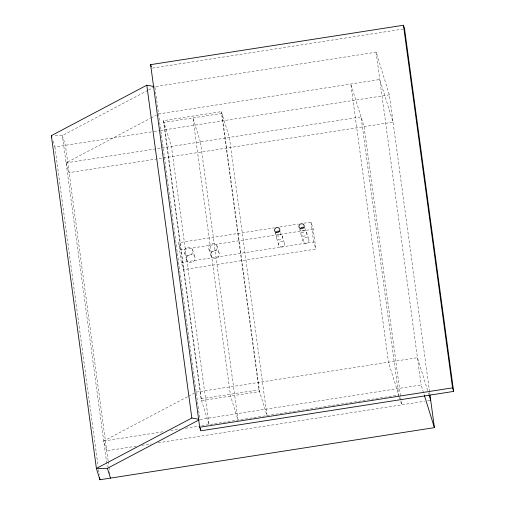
<?xml version="1.0" encoding="UTF-8"?>
<svg xmlns="http://www.w3.org/2000/svg" width="505" height="505" viewBox="0 0 505 505"><rect width="100%" height="100%" fill="white"/><g stroke="black" fill="none" stroke-linecap="round" stroke-linejoin="round"><path stroke-width="0.38" stroke-dasharray="2.52 1.89" d="M147.896 90.326L62.367 135.529L54.502 135.611M148.59 89.959L154.151 87.024M158.545 113.972L379.779 79.506L393.06 122.147L69.109 172.622L66.067 162.85L150.2 118.385M150.894 118.019L156.455 115.077M136.356 446.18L106.763 450.788L103.721 441.016L187.854 396.551M188.548 396.185L194.109 393.243M152.497 68.074L403.003 29.044M429.547 391.722L389.361 94.826L376.08 52.185L154.846 86.652L199.892 419.459L421.126 384.993L424.389 395.466M163.393 120.67L171.416 146.437L209.07 424.604L201.041 398.836L163.393 120.67L221.335 111.643L229.358 137.404L267.012 415.571L258.983 389.809L221.335 111.643M53 140.914L54.875 146.942L153.406 131.59M154.189 131.47L159.637 130.618M160.42 130.498L389.361 94.826M66.067 162.85L361.043 116.889L398.697 395.055L201.009 425.86M303.997 223.185L311.004 222.093L313.22 229.201L315.909 249.066L183.561 269.689L181.345 262.581L178.656 242.709L274.417 227.793M279.865 226.941L298.55 224.031M313.22 229.201L180.872 249.817L178.656 242.709M181.345 262.581L313.693 241.958L315.909 249.066M196.199 392.139L417.427 357.673L428.145 392.082M201.041 398.836L258.983 389.809M103.721 441.016L164.428 431.554M170.652 430.588L179.995 429.13M185.442 428.284L200.226 425.98M141.785 445.334L151.153 443.87M158.128 442.784L424.61 401.267M427.596 400.8L430.708 400.313M428.379 392.833L428.846 394.329M399.177 396.602L388.459 362.186L350.805 84.019L364.086 126.66L401.103 400.137M399.398 397.309L401.74 404.827L401.21 400.919M306.554 232.193L308.77 239.301M299.781 229.421L300.223 230.848M301.024 234.528L303.24 241.636M282.188 235.986L284.403 243.094M275.421 233.222L275.863 234.642M276.664 238.322L278.874 245.43M216.916 245.828L219.132 252.936M208.931 249.205L211.147 256.313M192.556 249.621L194.772 256.729M184.571 253.005L186.787 260.107M429.654 392.499L429.862 394.064M376.08 52.185L421.126 384.993M311.004 222.093L313.693 241.958M108.133 460.939L65.41 145.301L62.367 135.529L107.205 466.778M108.24 461.703L108.878 466.399M108.979 467.169L109.932 474.208M54.875 146.942L98.128 466.469M98.551 469.593L99.289 475.06M304.793 228.209A2.67 2.5 -17.3 0 1 303.36 232.218A2.67 2.5 -17.3 0 1 300.052 229.56M280.78 232.565A2.67 2.5 -17.3 0 1 278.659 236.088A2.67 2.5 -17.3 0 1 275.686 233.354M221.884 113.417L163.942 122.45L201.596 400.616L259.538 391.59L221.884 113.417M200.384 141.918L192.916 117.936L230.57 396.103L238.038 420.091L200.384 141.918M302.634 236.012A3.005 2.815 -17.3 0 0 306.75 232.9A3.005 2.815 -17.3 0 0 301.977 231.17A3.005 2.815 -17.3 0 0 302.634 236.012M278.274 239.806A3.005 2.815 -17.3 0 0 282.39 236.693A3.005 2.815 -17.3 0 0 277.617 234.964A3.005 2.815 -17.3 0 0 278.274 239.806M211.26 251.345A4.337 4.065 -17.3 0 0 217.207 246.85A4.337 4.065 -17.3 0 0 210.314 244.357A4.337 4.065 -17.3 0 0 211.26 251.345M186.894 255.145A4.337 4.065 -17.3 0 0 192.841 250.644A4.337 4.065 -17.3 0 0 185.947 248.151A4.337 4.065 -17.3 0 0 186.894 255.145M304.85 243.12A3.005 2.815 -17.3 0 0 308.965 240.008A3.005 2.815 -17.3 0 0 304.193 238.278A3.005 2.815 -17.3 0 0 304.85 243.12M280.483 246.913A3.005 2.815 -17.3 0 0 284.605 243.801A3.005 2.815 -17.3 0 0 279.833 242.072A3.005 2.815 -17.3 0 0 280.483 246.913M213.47 258.453A4.337 4.065 -17.3 0 0 219.416 253.958A4.337 4.065 -17.3 0 0 212.523 251.465A4.337 4.065 -17.3 0 0 213.47 258.453M189.11 262.246A4.337 4.065 -17.3 0 0 195.056 257.752A4.337 4.065 -17.3 0 0 188.163 255.259A4.337 4.065 -17.3 0 0 189.11 262.246"/><path stroke-width="0.76" d="M429.97 394.847L434.407 427.634L99.927 479.75L96.404 468.451L51.358 135.643L146.791 85.206L154.113 86.519M198.427 419.201L191.843 418.014L96.404 468.451L107.42 468.337L199.197 419.825M150.616 64.646L403.451 25.25L404.562 28.804L453.641 391.413L200.807 430.809L199.696 427.255L150.616 64.646L151.279 66.78M199.696 427.255L452.537 387.859L453.641 391.413M429.08 395.074L430.708 400.313M424.389 395.466L434.407 427.634M51.358 135.643L51.826 137.152M107.42 468.337L110.462 478.109M403.451 25.25L452.537 387.859M200.485 428.467L200.7 430.026M146.791 85.206L191.843 418.014M99.611 477.408L99.927 479.75M300.235 228.923A2.67 2.5 -17.3 0 1 304.307 227.761M275.869 232.717A2.67 2.5 -17.3 0 1 279.947 231.555M300.551 228.607A2.67 2.5 -17.3 0 0 304.206 225.842A2.67 2.5 -17.3 0 0 299.97 224.308A2.67 2.5 -17.3 0 0 300.551 228.607M276.184 232.407A2.67 2.5 -17.3 0 0 279.846 229.636A2.67 2.5 -17.3 0 0 275.604 228.102A2.67 2.5 -17.3 0 0 276.184 232.407"/></g></svg>
